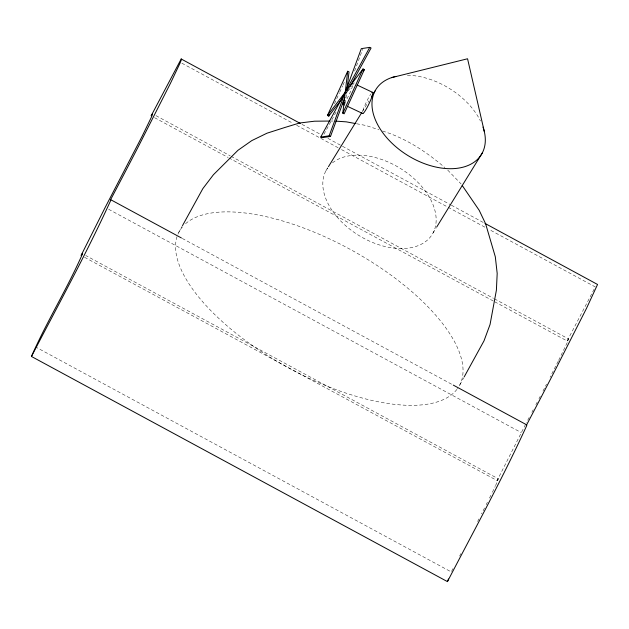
<?xml version="1.0" encoding="UTF-8"?>
<svg xmlns="http://www.w3.org/2000/svg" width="629" height="629" viewBox="0 0 629 629"><rect width="100%" height="100%" fill="white"/><g stroke="black" fill="none" stroke-linecap="round" stroke-linejoin="round"><path stroke-width="0.47" stroke-dasharray="3.15 2.36" d="M345.352 103.329L346.469 93.8M354.614 71.061L362.658 49.266M334.455 103.714L339.306 93.108M339.715 92.227L342.546 86.039M342.947 85.151L344.975 80.732M495.558 485.682L498.325 478.818L85.78 255.531M492.397 492.24L495.196 486.461M489.496 498.074L491.996 493.065M558.646 360.362L567.751 341.571L568.522 338.937L494.3 298.767M84.553 257.292L497.107 480.572L526.072 423.364M558.23 361.203L550.092 377.235M484.519 507.988L481.547 513.83M486.178 504.702L487.42 502.241M477.623 521.496L478.936 518.941M542.961 391.089L546.538 384.154M494.653 301.747L567.146 340.981L595.301 286.942L489.142 229.483M535.884 404.683L537.205 402.151M538.967 398.77L540.287 396.239M529.186 417.459L526.512 422.531M531.875 412.333L533.219 409.778M459.626 556.099L460.955 553.567M453.022 568.616L451.26 571.934L36.12 347.247M323.966 134.236L337.152 110.099M347.986 90.261L346.579 92.848L351.91 85.874M178.715 232.518L182.025 226.495M459.893 384.704L463.675 377.825M325.901 170.829L327.945 167.495M362.249 111.758L368.909 100.939M433.09 232.911L436.164 227.918M567.146 340.981L568.522 338.937M497.107 480.572L498.325 478.818M352.507 85.104L354.284 82.776M330.964 121.035L332.898 121.02M356.572 123.748L365.889 125.47L378.957 129.81M382.605 131.036C405.854 138.254 426.517 151.872 444.876 167.621M302.022 124.369L321.01 134.645M327.913 138.388L450.474 204.716M451.339 205.18L483.269 222.469M181.891 63.191L293.224 123.449M296.676 125.313L338.103 147.736M341.555 149.608L484.825 227.148M155.976 115.657L230.198 155.827M231.063 156.291L493.435 298.303M154.6 117.694L227.965 157.399M228.822 157.871L493.789 301.275M182.268 238.422L453.273 385.105M108.644 209.276L521.197 432.563M447.73 170.097L461.12 183.982M332.497 162.848A61.964 39.43 31.6 0 1 428.962 196.539A61.964 39.43 31.6 0 1 381.858 245.687A61.964 39.43 31.6 0 1 327.89 167.652M407.38 75.283A61.964 39.43 31.6 0 1 480.462 120.996M362.925 110.657A11.739 1.557 -64.7 0 1 370.968 93.878M352.617 85.89A11.739 1.557 -64.7 0 1 346.154 100.223M346.021 93.87A11.739 1.557 -64.7 0 1 347.011 91.787M347.342 91.111A11.739 1.557 -64.7 0 1 348.702 88.524M456.945 389.367A159.876 66.808 28.8 0 1 286.423 366.77A159.876 66.808 28.8 0 1 177.598 235.034M177.944 234.185A159.876 66.808 28.8 0 1 182.858 226.416M185.571 223.712A159.876 66.808 28.8 0 1 365.496 258.165A159.876 66.808 28.8 0 1 457.503 388.62"/><path stroke-width="0.94" d="M341.83 99.052L328.786 116.098L327.45 115.461L363.027 68.978L364.364 69.607L344.134 113.81L342.797 113.181L347.68 71.258L349.016 71.895L347.129 88.084M369.734 47.379L320.743 137.059L329.164 135.801L361.313 48.637L369.734 47.379L371.071 48.016L349.873 86.818M320.743 137.059L322.079 137.688L330.5 136.438L344.904 97.393M484.998 223.405L597.55 284.473L586.495 308.383L554.731 370.976A287.728 4.104 -61.6 0 1 526.638 424.811L526.772 425.479C502.547 478.59 474.345 529.822 447.447 581.621L31.45 356.462C46.727 321.576 67.059 288.994 82.415 254.077L82.328 253.66L81.102 255.421L105.192 207.413L142.233 136.053L151.754 116.42L152.525 113.786L151.149 115.83L181.191 58.977L300.3 123.433M447.447 581.621L448.493 578.979M327.45 115.461L347.68 71.258M328.786 116.098L329.596 114.329M342.797 113.181L363.027 68.978M31.45 356.462C58.348 304.664 86.543 253.44 110.775 200.321L110.633 199.652A287.728 4.104 -61.6 0 0 138.734 145.826L170.498 83.225L179.839 63.584L181.553 59.323L181.191 58.977M182.496 225.638L202.829 188.645L213.396 174.76L237.966 150.3L251.789 140.605L266.971 133.206L284.858 127.483L299.467 123.032L314.555 121.2L329.997 121.051M464.147 376.96L484.016 340.832L490.054 324.501L496.399 290.173L497.185 273.418L495.314 256.789L485.612 223.782L479.188 210.306L462.221 185.484M328.456 166.669L361.738 112.591M371.464 96.78L375.049 90.961M436.675 227.085L482.239 153.044M363.177 71.156L364.364 69.607M391.45 77.666L467.559 58.772L484.275 131.43M335.776 121.138L346.327 121.853L355.644 123.575M357.036 85.001L372.541 92.314M343.002 104.233L344.723 105.043M347.31 106.262L362.807 113.582M329.164 135.801L330.5 136.438M110.633 199.652L181.411 237.959M453.273 385.105L526.638 424.811M483.025 127.121A61.964 39.43 31.6 0 1 450.49 168.714A61.964 39.43 31.6 0 1 379.059 127.129A61.964 39.43 31.6 0 1 395.924 76.408M344.574 102.669A11.739 1.557 -64.7 0 1 342.734 102.944M352.091 83.398A11.739 1.557 -64.7 0 1 352.735 82.965M371.896 92.746A11.739 1.557 -64.7 0 1 369.522 102.676A11.739 1.557 -64.7 0 1 362.493 113.291"/></g></svg>
